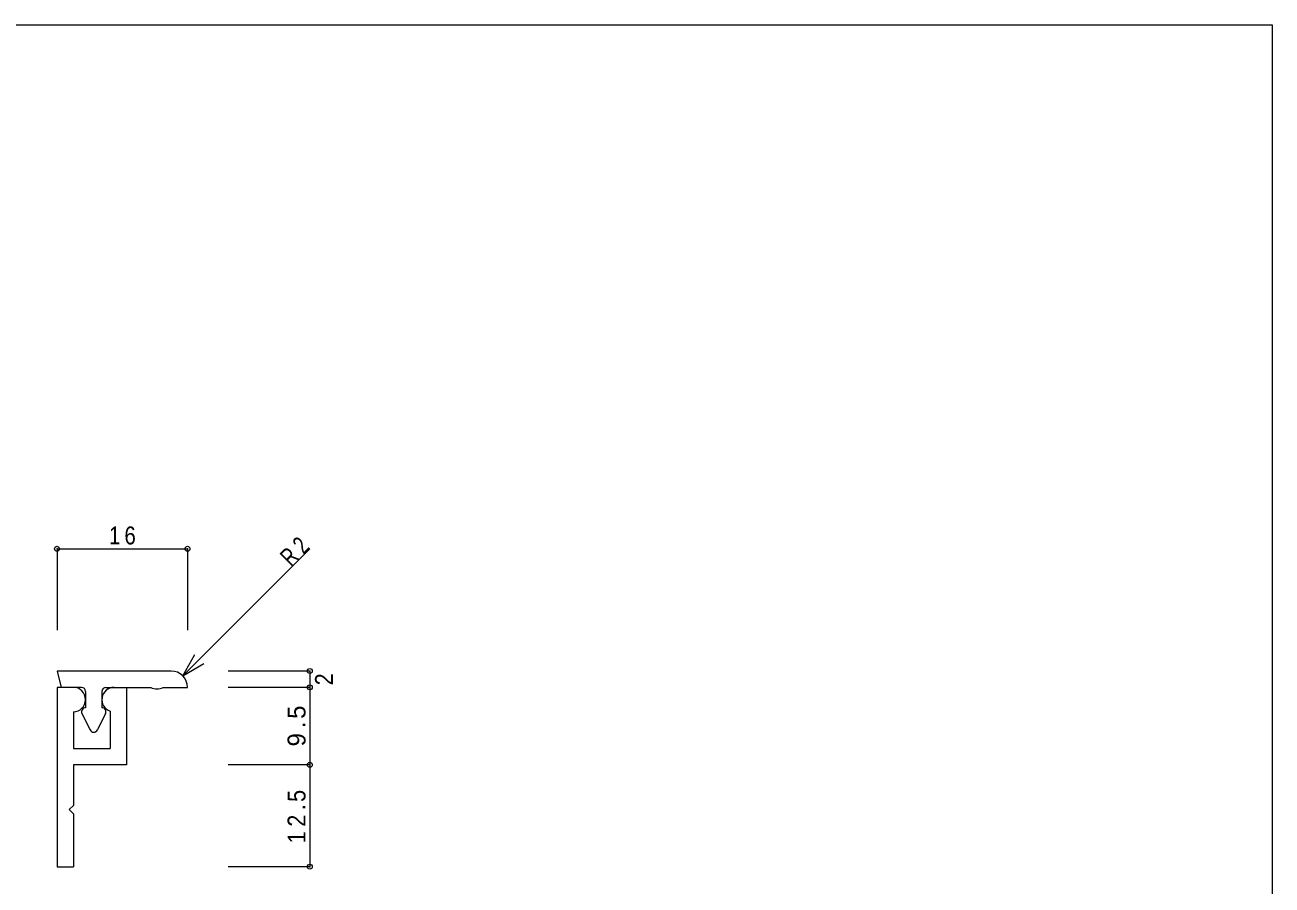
# Model space of a CAD drawing. Units: millimetres on the paper. Extents: x -141 to 141, y -98 to 98.
# Drawn here: x -11.9 to 141, y -8 to 97.5 of the extents above; entities that cross this region are included whole.
import ezdxf
from ezdxf.enums import TextEntityAlignment as Align

# ---------------------------------------------------------------- set-up
doc = ezdxf.new("R2010")
doc.units = ezdxf.units.MM
doc.header["$PDMODE"] = 32
doc.header["$PDSIZE"] = 0.6
for name, color, linetype, lineweight in [('0-0_ＫＢ製品', 2, 'Continuous', 9), ('0-3_寸法', 4, 'Continuous', 9), ('0-4_引出線字', 4, 'Continuous', 9), ('0-A_ベース', 3, 'Continuous', 9), ('F-0_図面枠', 5, 'Continuous', 9)]:
    doc.layers.add(name, color=color, linetype=linetype, lineweight=lineweight)
doc.layers.add('0-5_文字', color=7, linetype='Continuous')
doc.styles.add('HGｺﾞｼｯｸM', font='')
doc.styles.get('HGｺﾞｼｯｸM').set_extended_font_data('HGｺﾞｼｯｸM')

msp = doc.modelspace()

# ---------------------------------------------------------------- linework, layer by layer
at = {"layer": '0-0_ＫＢ製品'}
for p, q in [((-8, 18.25), (-7.5, 16.25)), ((6, 18.25), (-8, 18.25)), ((-5, 16.25), (-7.5, 16.25)), ((-4.5, 15.75), (-4.5, 13.75)), ((-2.5, 15.75), (-2.5, 13.75)), ((-2, 16.25), (3.5, 16.25)), ((5, 16.25), (8, 16.25)), ((-4.947, 13.026), (-3.947, 11.026)), ((-2.053, 13.026), (-3.053, 11.026))]:
    msp.add_line(p, q, dxfattribs=at)
for centre, radius, start, end in [((6, 16.25), 2, 360, 90), ((-5, 15.75), 0.5, 0, 90), ((-2, 15.75), 0.5, 90, 180), ((4.25, 17.556), 1.506, 240.13717, 299.86283), ((-4.5, 13.25), 0.5, 90, 206.56505), ((-2.5, 13.25), 0.5, 333.43495, 90), ((-3.5, 11.25), 0.5, 206.56505, 333.43495)]:
    msp.add_arc(centre, radius, start, end, dxfattribs=at)
at = {"layer": '0-3_寸法'}
for p, q in [((-8, 33.25), (8, 33.25)), ((-8, 33.25), (-8, 23.25)), ((8, 33.25), (8, 23.25)), ((23, 18.25), (13, 18.25)), ((23, 18.25), (23, 16.25)), ((23, 16.25), (13, 16.25)), ((23, 16.25), (23, 6.75)), ((23, 6.75), (13, 6.75)), ((23, 6.75), (23, -5.75)), ((23, -5.75), (13, -5.75))]:
    msp.add_line(p, q, dxfattribs=at)
for p in [(-8, 33.25), (8, 33.25), (23, 18.25), (23, 16.25), (23, 6.75), (23, -5.75)]:
    msp.add_point(p, dxfattribs=at)
at = {"layer": '0-4_引出線字'}
for q in [(23, 33.25), (8.914, 20.262), (10.012, 19.164)]:
    msp.add_line((7.414, 17.664), q, dxfattribs=at)
at = {"layer": '0-A_ベース'}
for p, q in [((-6, 16.25), (-8, 16.25)), ((-6, 13.25), (-6, 8.75)), ((-1.5, 13.336), (-1.5, 8.75)), ((-6, 8.75), (-1.5, 8.75)), ((0.5, 6.75), (-6, 6.75)), ((-6, 6.75), (-6, 1.75)), ((-6.5, 1.25), (-6, 1.75)), ((-6.5, 1.25), (-6, 0.75)), ((-6, 0.75), (-6, -5.75))]:
    msp.add_line(p, q, dxfattribs=at)
for points in [[(-8, 16.25), (-8, -5.75), (-6, -5.75)], [(-1, 16.25), (0.5, 16.25), (0.5, 6.75)]]:
    msp.add_lwpolyline(points, dxfattribs=at)
for centre, start, end in [((-6, 14.75), 270, 90), ((-1, 14.75), 90, 250.52878)]:
    msp.add_arc(centre, 1.5, start, end, dxfattribs=at)
at = {"layer": 'F-0_図面枠'}
for p, q in [((-141, 97.5), (141, 97.5)), ((141, 97.5), (141, -97.5))]:
    msp.add_line(p, q, dxfattribs=at)

# ---------------------------------------------------------------- texts
at = {"layer": '0-3_寸法', "color": 7, "style": 'HGｺﾞｼｯｸM', "width": 0.9}
msp.add_text('2', height=2.199, rotation=90, dxfattribs=at).set_placement((26.5, 16.5), align=Align.BOTTOM_LEFT)
at = {"layer": '0-3_寸法', "color": 7, "insert": (-1.625, 33.75), "char_height": 2.199, "attachment_point": 7, "style": 'HGｺﾞｼｯｸM'}
msp.add_mtext('\\T1.36;\\W0.85;16', dxfattribs=at)
at = {"layer": '0-3_寸法', "color": 7, "char_height": 2.199, "attachment_point": 7, "rotation": 90, "style": 'HGｺﾞｼｯｸM'}
for s, insert in [('\\T1.38;9.5', (22.5, 9)), ('\\T1.38;\\W0.9;12.5', (22.5, -2.875))]:
    msp.add_mtext(s, dxfattribs=dict(at, insert=insert))
at = {"layer": '0-5_文字', "insert": (20.702, 30.952), "char_height": 2.199, "attachment_point": 7, "rotation": 45, "style": 'HGｺﾞｼｯｸM'}
msp.add_mtext('\\T1.36;\\W0.75;R2', dxfattribs=at)

doc.saveas('drawing.dxf')
